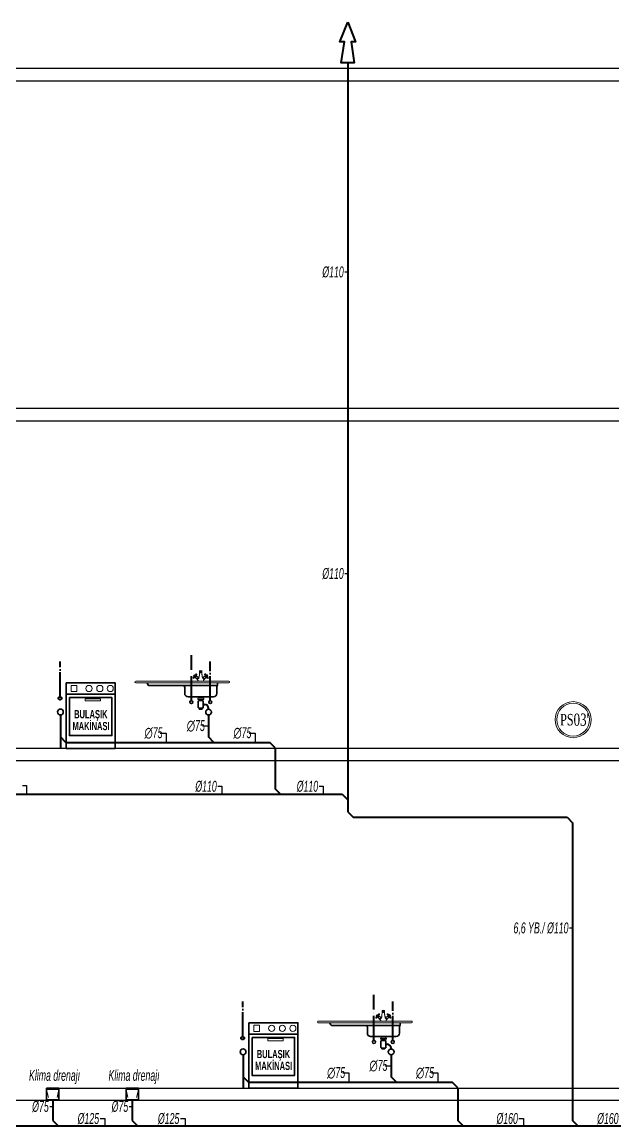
# Model space of a CAD drawing. Header units: centimetres. Extents: x 372964 to 529194, y 28783 to 59011.
# Drawn here: x 518925 to 520008, y 53418 to 55440 of the extents above; entities that cross this region are included whole.
import ezdxf
from ezdxf.enums import TextEntityAlignment as Align

# ---------------------------------------------------------------- set-up
doc = ezdxf.new("R2010")
doc.units = ezdxf.units.CM
doc.linetypes.add('SICAKSU1', pattern=[75, 60, -6, 0, -3, 0, -6])
doc.linetypes.add('SOGUKSU1', pattern=[72, 60, -6, 0, -6])
for name, color, linetype, lineweight in [('0-KRCN-MUTFAK-CİHAZ', 4, 'Continuous', 40), ('0-KRCN-SHT-02CIHAZ', 132, 'Continuous', 25), ('0-KRCN-SHT-EVYEBİRGÖZLÜ', 171, 'Continuous', 35), ('0-KRCN-SHT-MAKİNABULAŞIKÇAMAŞIR', 171, 'Continuous', 35), ('0-KRCN-SHT-PİSSU-BORU', 220, 'PISSU_LINE50', 40), ('0-KRCN-SHT-SICAKSU', 50, 'SICAKSU1', 40), ('0-KRCN-SHT-SOGUKSU', 141, 'SOGUKSU1', 40), ('0-KRCN-SHT-SÜZGEÇBANYO', 171, 'Continuous', 35), ('0-KRCN-SHT-YAZI-KOLADI-PİSSU', 1, 'Continuous', 35), ('0-KRCN-SHT-YAZI-ÇAP-PİSSU', 41, 'Continuous', 30)]:
    doc.layers.add(name, color=color, linetype=linetype, lineweight=lineweight)
doc.styles.add('CAP', font='ARIALNB.TTF')
doc.styles.add('MUF', font='isocpeur.ttf')
doc.styles.add('YAZI', font='times.ttf')
doc.styles.add('ÇAP-2', font='ARIALNBI.TTF')
doc.linetypes.add('PISSU_LINE50', pattern='A,50,-10,["C",MUF,S=10,R=0,X=1,Y=-5],0', length=60)

# ---------------------------------------------------------------- blocks, each defined once
blk = doc.blocks.new('*U61')
at = {"layer": '0-KRCN-SHT-EVYEBİRGÖZLÜ', "color": 120, "lineweight": 20}
for p, q in [((-1.3, 94.8), (-1.4, 93.6)), ((1.4, 94.8), (1.4, 93.6)), ((-79.4, 82), (34.4, 82)), ((-7.8, 87.2), (-8.2, 87.6)), ((-8.2, 87.6), (-8.2, 87.6)), ((-7.8, 87.2), (-7.3, 86.8)), ((-7.3, 86.8), (-7.3, 86.8)), ((-6.2, 89.2), (-6.7, 89.5)), ((-6.7, 89.5), (-6.7, 89.5)), ((-6.5, 86.9), (-6.1, 86.6)), ((-6.4, 86.3), (-4.9, 84.7)), ((-6.2, 89.2), (-5.7, 88.8)), ((-5.7, 88.8), (-5.7, 88.8)), ((-5.6, 88), (-5.3, 87.7)), ((-5, 88), (-3.1, 86.9)), ((-4.5, 84.4), (-4.9, 84.7)), ((-4.4, 84.3), (-4.5, 84.4)), ((-4.2, 84.1), (-4.3, 84.2)), ((-2.7, 86.7), (-3.1, 86.9)), ((-2.6, 86.6), (-2.7, 86.7)), ((2.9, 82), (-2.7, 82)), ((-2.2, 86.7), (-2.4, 86.5)), ((-1.2, 93.6), (-1.2, 93)), ((-1.2, 93.6), (-1.2, 93.6)), ((1.2, 93.6), (1.2, 93.6)), ((1.2, 93.6), (1.2, 93)), ((2.3, 86.7), (2.5, 86.5)), ((2.7, 86.6), (2.8, 86.7)), ((2.8, 86.7), (3.2, 87)), ((5.1, 88.1), (3.2, 87)), ((4.4, 84.1), (4.4, 84.2)), ((4.5, 84.3), (4.6, 84.4)), ((4.6, 84.4), (5, 84.8)), ((6.5, 86.3), (5, 84.8)), ((5.7, 88), (5.3, 87.8)), ((6.3, 89.2), (5.8, 88.8)), ((5.8, 88.8), (5.8, 88.8)), ((6.6, 86.9), (6.2, 86.6)), ((6.3, 89.2), (6.8, 89.6)), ((6.8, 89.6), (6.8, 89.6)), ((7.8, 87.2), (7.4, 86.9)), ((7.4, 86.9), (7.4, 86.9)), ((7.8, 87.2), (8.3, 87.6)), ((8.3, 87.6), (8.3, 87.6)), ((-79.4, 80), (34.4, 80)), ((-2.7, 61.2), (-2.9, 63.1)), ((2.9, 61.2), (-2.7, 61.2)), ((-1.8, 59.8), (-1.8, 58.3)), ((2, 59.8), (2, 58.3)), ((2.9, 61.2), (3.1, 63.1))]:
    blk.add_line(p, q, dxfattribs=at)
at = {"layer": '0-KRCN-SHT-EVYEBİRGÖZLÜ', "linetype": 'Continuous'}
for p, q in [((-65.4, 80), (-64.6, 77.9)), ((-21.5, 76.6), (-62.7, 76.6)), ((-21.5, 76.6), (20.4, 76.6)), ((-19.5, 74.6), (-19.5, 67.1)), ((19.7, 74.6), (19.7, 67.1)), ((20.4, 80), (20.4, 77)), ((-15.5, 63.1), (15.7, 63.1)), ((-1.8, 49.1), (-1.8, 47.9)), ((2, 47.9), (-1.8, 47.9)), ((2, 49.1), (2, 47.9))]:
    blk.add_line(p, q, dxfattribs=at)
at = {"layer": '0-KRCN-SHT-EVYEBİRGÖZLÜ', "color": 120, "lineweight": 20}
for points in [[(-2.2, 86), (-2, 86.9), (-1.8, 87.5), (-1.7, 88), (-1.7, 88.4), (-1.6, 88.7), (-1.6, 89), (-1.6, 89.3), (-1.6, 89.6), (-1.6, 90), (-1.6, 90.5), (-1.5, 91.1), (-1.5, 91.8), (-1.5, 92.5), (-1.4, 93.2), (-1.4, 94), (-1.3, 94.8)], [(2.3, 86), (2.1, 86.9), (1.9, 87.5), (1.8, 88), (1.8, 88.4), (1.7, 88.7), (1.7, 89), (1.7, 89.3), (1.7, 89.6), (1.6, 90), (1.6, 90.6), (1.6, 91.1), (1.6, 91.8), (1.5, 92.5), (1.5, 93.2), (1.4, 94), (1.4, 94.8)]]:
    blk.add_lwpolyline(points, dxfattribs=at)
for points in [[(-5.5, 87, -0.022357), (-5.8, 86.7, -0.030945), (-6, 86.5, -0.06719), (-6.3, 86.3, -0.279259), (-6.4, 86.3, -0.279259), (-6.4, 86.4, -0.06719), (-6.3, 86.7, -0.006273), (-6.3, 86.7)], [(-5.6, 87.1, -0.022357), (-5.8, 86.9, -0.030945), (-5.9, 86.7, -0.064807), (-6.1, 86.6, -0.279259), (-6.1, 86.6)], [(-5.3, 87.7, -0.279259), (-5.2, 87.7, -0.06719), (-5.3, 87.5, -0.030945), (-5.4, 87.3, -0.022357), (-5.6, 87.1)], [(-5.4, 87.8, -0.006992), (-5.3, 87.9, -0.06719), (-5.1, 88, -0.279259), (-5, 88, -0.279259), (-5, 88, -0.06719), (-5.1, 87.7, -0.030945), (-5.2, 87.4, -0.022357), (-5.5, 87)], [(-3.8, 85.7, -0.02231), (-4.2, 85.2, -0.030883), (-4.5, 84.9, -0.067083), (-4.8, 84.7, -0.198167), (-4.9, 84.7)], [(-3.4, 85.4, -0.021718), (-3.8, 84.9, -0.030097), (-4.1, 84.6, -0.065706), (-4.4, 84.4, -0.282456), (-4.5, 84.4, -0.02931), (-4.5, 84.4)], [(-3.2, 85.2, -0.021423), (-3.6, 84.8, -0.029703), (-3.9, 84.5, -0.065007), (-4.3, 84.3, -0.283952), (-4.4, 84.3)], [(-4.4, 84.3, 0.003674), (-4.4, 84.3, 0.279259), (-4.3, 84.2)], [(-4.2, 84.1, 0.06719), (-3.8, 84.3, 0.030945), (-3.5, 84.6, 0.022357), (-3.1, 85.1, 0.022357), (-2.7, 85.6, 0.030945), (-2.5, 86, 0.06719), (-2.4, 86.4, 0.279259), (-2.4, 86.5)], [(-3.1, 86.9, -0.159274), (-3.1, 86.9, -0.067083), (-3.2, 86.5, -0.030883), (-3.4, 86.1, -0.02231), (-3.8, 85.7)], [(-2.7, 86.7, -0.035922), (-2.7, 86.7, -0.282456), (-2.7, 86.6, -0.065706), (-2.8, 86.2, -0.030097), (-3, 85.8, -0.021718), (-3.4, 85.4)], [(-2.6, 86.6, -0.283952), (-2.5, 86.5, -0.065007), (-2.7, 86.1, -0.029703), (-2.9, 85.7, -0.021423), (-3.2, 85.2)], [(-2.6, 86.6, -0.003674), (-2.5, 86.6, -0.279259), (-2.4, 86.6)], [(0, 94.2, 0.043526), (-0.5, 94.2, 0.056893), (-1, 94.1, 0.099366), (-1.3, 93.8, 0.195773), (-1.4, 93.6, 0.195773), (-1.3, 93.4, 0.037242), (-1.2, 93.3)], [(0, 94.2, 0.043526), (-0.5, 94.1, 0.056893), (-0.8, 94, 0.099366), (-1.1, 93.8, 0.184554), (-1.2, 93.6)], [(0, 94.2, -0.043526), (0.5, 94.1, -0.056893), (0.9, 94, -0.099366), (1.2, 93.8, -0.184554), (1.2, 93.6)], [(0, 94.2, -0.043526), (0.6, 94.2, -0.056893), (1, 94.1, -0.099366), (1.4, 93.8, -0.195773), (1.4, 93.6, -0.195773), (1.4, 93.4, -0.037242), (1.2, 93.3)], [(0.5, 93.4, -0.049816), (0.8, 93.3, -0.099769), (1.1, 93.1, -0.194284), (1.1, 92.9, -0.194284), (1.1, 92.8, -0.099769), (0.8, 92.6, -0.057439), (0.5, 92.5, -0.044019), (0, 92.5)], [(2.4, 86.5, 0.200512), (2.4, 86.4, 0.06719), (2.6, 86, 0.030945), (2.8, 85.6, 0.022357), (3.2, 85.1, 0.022357), (3.6, 84.7, 0.030945), (3.9, 84.4, 0.06719), (4.3, 84.2, 0.279259), (4.4, 84.2)], [(2.7, 86.6, 0.003674), (2.6, 86.6, 0.279259), (2.5, 86.6)], [(2.7, 86.6, 0.283952), (2.6, 86.5, 0.065007), (2.8, 86.1, 0.029703), (3, 85.7, 0.021423), (3.3, 85.3)], [(2.8, 86.7, 0.035922), (2.8, 86.7, 0.282456), (2.8, 86.6, 0.065706), (2.9, 86.2, 0.030097), (3.1, 85.9, 0.021718), (3.5, 85.4)], [(3.2, 87, 0.159274), (3.2, 86.9, 0.067083), (3.3, 86.5, 0.030883), (3.5, 86.2, 0.02231), (3.9, 85.7)], [(3.3, 85.3, 0.021423), (3.7, 84.8, 0.029703), (4, 84.5, 0.065007), (4.4, 84.3, 0.283952), (4.5, 84.3)], [(3.5, 85.4, 0.021718), (3.9, 84.9, 0.030097), (4.2, 84.6, 0.065706), (4.5, 84.4, 0.282456), (4.6, 84.4, 0.02931), (4.6, 84.5)], [(3.9, 85.7, 0.02231), (4.3, 85.2, 0.030883), (4.6, 85, 0.067083), (4.9, 84.8, 0.198167), (5, 84.8)], [(4.5, 84.3, -0.003674), (4.5, 84.3, -0.279259), (4.5, 84.2)], [(5.5, 87.9, 0.006992), (5.4, 87.9, 0.06719), (5.2, 88.1, 0.279259), (5.1, 88.1, 0.279259), (5.1, 88, 0.06719), (5.2, 87.7, 0.030945), (5.3, 87.4, 0.022357), (5.6, 87.1)], [(5.3, 87.8, 0.279259), (5.3, 87.7, 0.06719), (5.4, 87.5, 0.030945), (5.5, 87.3, 0.022357), (5.7, 87.1)], [(5.6, 87.1, 0.022357), (5.9, 86.7, 0.030945), (6.1, 86.5, 0.06719), (6.4, 86.3, 0.279259), (6.5, 86.3, 0.279259), (6.5, 86.4, 0.06719), (6.4, 86.7, 0.006273), (6.4, 86.8)], [(5.7, 87.1, 0.022357), (5.9, 86.9, 0.030945), (6, 86.7, 0.064807), (6.2, 86.6, 0.279259), (6.2, 86.6)]]:
    blk.add_lwpolyline(points, format="xyb", dxfattribs=at)
for points in [[(0, 93.5, -0.046919), (0.5, 93.5, -0.06059), (0.9, 93.4, -0.101877), (1.2, 93.2, -0.18587), (1.2, 93, -0.18587), (1.2, 92.8, -0.101877), (0.9, 92.6, -0.06059), (0.5, 92.5, -0.046919), (0, 92.4, -0.046919), (-0.5, 92.4, -0.06059), (-0.8, 92.6, -0.101877), (-1.1, 92.8, -0.18587), (-1.2, 93, -0.18587), (-1.1, 93.1, -0.101877), (-0.8, 93.4, -0.06059), (-0.5, 93.5, -0.046919)], [(0, 92.5, -0.048311), (-0.4, 92.6, -0.062066), (-0.6, 92.7, -0.102741), (-0.9, 92.8, -0.182029), (-0.9, 93, -0.182029), (-0.9, 93.1, -0.102741), (-0.6, 93.3, -0.062066), (-0.4, 93.4, -0.048311), (0, 93.4, -0.048311), (0.4, 93.4, -0.062066), (0.7, 93.3, -0.102741), (0.9, 93.1, -0.182029), (1, 93, -0.182029), (0.9, 92.8, -0.102741), (0.7, 92.7, -0.062066), (0.4, 92.6, -0.048311)]]:
    blk.add_lwpolyline(points, format="xyb", close=True, dxfattribs=at)
blk.add_lwpolyline([(3.7, 61.2), (3.7, 59.8), (-3.5, 59.8), (-3.5, 61.2)], close=True, dxfattribs=at)
at = {"layer": '0-KRCN-SHT-EVYEBİRGÖZLÜ', "linetype": 'Continuous'}
blk.add_lwpolyline([(3.2, 57.3), (3.2, 50.1, -0.414214), (2.2, 49.1), (-2, 49.1, -0.414214), (-3, 50.1), (-3, 57.3, -0.414214), (-2, 58.3), (2.2, 58.3, -0.414214)], format="xyb", close=True, dxfattribs=at)
at = {"layer": '0-KRCN-SHT-EVYEBİRGÖZLÜ', "color": 120, "lineweight": 20}
for centre in [(-6.5, 87.8), (6.6, 87.9)]:
    blk.add_circle(centre, 0.708, dxfattribs=at)
at = {"layer": '0-KRCN-SHT-EVYEBİRGÖZLÜ'}
for centre, radius in [((-11.4, 56.5), 1.84), ((11.6, 56.5), 1.84), ((9.6, 44.3), 3.5)]:
    blk.add_circle(centre, radius, dxfattribs=at)
at = {"layer": '0-KRCN-SHT-EVYEBİRGÖZLÜ', "color": 120, "lineweight": 20}
for centre, radius, start, end in [((0, 93), 2.27, 54.5836, 125.4164), ((-1.2, 94.8), 0.101, 125.4164, 186.212), ((1.3, 94.8), 0.101, 353.788, 54.5836), ((-79.4, 81), 1, 90, 270), ((-8.5, 86.2), 0.708, 106.0858, 231.8092), ((-8.5, 86.2), 0.708, 231.8092, 357.5326), ((-9, 87.6), 0.81, 291.773, 356.1118), ((-7.4, 88.5), 1.19, 103.3712, 180.4062), ((-6.1, 87.5), 2.59, 156.6086, 162.3693), ((-8.5, 88.3), 0.126, 152.0732, 308.5175), ((-8.5, 88.2), 0.126, 196.1084, 299.965), ((-7.5, 88.6), 1.04, 100.042, 183.5765), ((-8.5, 88.5), 0.0506, 183.5765, 295.4521), ((-6.6, 88.7), 2.02, 198.4422, 214.4818), ((-7.3, 88.4), 1.24, 196.0361, 196.6193), ((-9.4, 90.1), 2.21, 295.8507, 347.3649), ((-9.3, 90), 2.04, 295.1764, 348.6023), ((-9.1, 89.9), 1.53, 295.4521, 348.1664), ((-8.7, 89.5), 0.581, 292.4823, 350.8474), ((-8.4, 89), 0.0101, 157.3707, 292.4823), ((-8.1, 89.4), 0.0101, 350.8474, 125.9591), ((-7, 86.1), 0.81, 107.5067, 174.6568), ((-6.1, 87.5), 2.59, 121.077, 127.1639), ((-7.7, 89.6), 0.0506, 348.1664, 100.042), ((-7.4, 89.6), 0.126, 339.4654, 126.023), ((-7.4, 89.6), 0.126, 343.6535, 89.6786), ((-6.8, 88), 0.607, 58.71, 224.9084), ((-6.6, 88.7), 2.02, 249.1367, 264.243), ((-7.4, 87.7), 2.02, 69.1367, 85.1762), ((-7.3, 88.4), 1.24, 86.9992, 87.5471), ((-7.9, 88.9), 2.54, 297.8982, 345.7203), ((-6.8, 86.7), 0.00506, 264.243, 297.8982), ((-6.9, 90.3), 0.81, 287.5067, 351.8455), ((-5.4, 90.2), 0.708, 51.8092, 177.5326), ((-4.9, 88.7), 0.81, 108.9617, 176.1118), ((-7.4, 87.7), 2.02, 19.3754, 34.3134), ((-5.5, 88.3), 0.00506, 345.7203, 19.3754), ((-5.4, 90.2), 0.708, 286.0858, 51.8092), ((-4.2, 84.3), 0.129, 216.0585, 242.6917), ((-4.2, 84.2), 0.0996, 238.6985, 298.2531), ((-7, 80.5), 4.55, 19.03, 51.9978), ((-3.4, 86.3), 1.31, 287.0579, 346.6638), ((-2.5, 86.4), 0.129, 39.4248, 66.058), ((2.5, 87.1), 0.506, 203.4542, 238.3414), ((3.5, 86.4), 1.31, 193.6454, 253.2513), ((2.6, 86.4), 0.167, 117.4792, 151.909), ((2.6, 86.4), 0.129, 114.2512, 140.8844), ((7.2, 80.6), 4.55, 128.3114, 161.4801), ((4.4, 84.3), 0.129, 297.6175, 324.2507), ((5.5, 90.2), 0.708, 128.5, 254.2234), ((5.5, 90.2), 0.708, 2.7766, 128.5), ((5, 88.8), 0.81, 4.1974, 71.3475), ((7.5, 87.7), 2.02, 145.9959, 160.9338), ((8, 89), 2.54, 194.589, 242.411), ((5.6, 88.4), 0.00506, 160.9338, 194.589), ((7, 90.4), 0.81, 188.4637, 252.8026), ((6.9, 88.1), 0.607, 315.4008, 121.5992), ((7.5, 87.7), 2.02, 95.133, 111.1726), ((6.6, 88.8), 2.02, 276.0662, 291.1726), ((6.9, 86.7), 0.00506, 242.411, 276.0662), ((7.4, 89.7), 0.126, 90.6306, 196.6558), ((7.4, 88.5), 1.24, 92.7621, 93.31), ((9.5, 90.1), 2.21, 192.9443, 244.4585), ((7.5, 89.7), 0.126, 54.2862, 200.8438), ((9.4, 90.1), 2.04, 191.7069, 245.1329), ((7.1, 86.1), 0.81, 5.6525, 72.8026), ((6.2, 87.6), 2.59, 53.1453, 59.2323), ((7.5, 88.5), 1.19, 359.903, 76.938), ((9.2, 89.9), 1.53, 192.1428, 244.8572), ((7.7, 89.6), 0.0506, 80.2672, 192.1428), ((7.6, 88.6), 1.04, 356.7328, 80.2672), ((8.6, 86.2), 0.708, 182.7766, 308.5), ((8.2, 89.5), 0.0101, 54.3502, 189.4618), ((8.7, 89.6), 0.581, 189.4618, 247.8269), ((6.6, 88.8), 2.02, 325.8274, 341.867), ((9.1, 87.7), 0.81, 184.1974, 248.5363), ((8.5, 89), 0.0101, 247.8269, 22.9385), ((8.6, 88.6), 0.0506, 244.8572, 356.7328), ((8.6, 88.3), 0.126, 231.7917, 28.2361), ((8.6, 88.3), 0.126, 240.3442, 344.2009), ((6.2, 87.6), 2.59, 17.9399, 23.7006), ((7.4, 88.5), 1.24, 343.69, 344.2732), ((8.6, 86.2), 0.708, 308.5, 74.2234), ((34.4, 81), 1, 270, 90)]:
    blk.add_arc(centre, radius, start, end, dxfattribs=at)
at = {"layer": '0-KRCN-SHT-EVYEBİRGÖZLÜ', "linetype": 'Continuous'}
for centre, radius, start, end in [((-62.7, 78.6), 2, 201.2748, 270), ((-21.5, 74.6), 2, 0, 90), ((21.7, 74.6), 2, 143.6404, 180), ((18.4, 77), 2, 323.6404, 0), ((-15.5, 67.1), 4, 180, 270), ((15.7, 67.1), 4, 270, 0)]:
    blk.add_arc(centre, radius, start, end, dxfattribs=at)
at = {"layer": '0-KRCN-SHT-PİSSU-BORU', "ltscale": 0.5}
for p, q in [((3.2, 53.7), (4.6, 53.7)), ((9.6, 47.8), (9.6, 48.7))]:
    blk.add_line(p, q, dxfattribs=at)
blk.add_arc((4.6, 48.7), 5, 0, 90, dxfattribs=at)
at = {"layer": '0-KRCN-SHT-SICAKSU', "ltscale": 0.5}
blk.add_line((-11.4, 58.3), (-11.4, 114), dxfattribs=at)
at = {"layer": '0-KRCN-SHT-SOGUKSU', "ltscale": 0.5}
blk.add_line((11.6, 58.3), (11.6, 106), dxfattribs=at)
blk = doc.blocks.new('0-MEK-SHT-ZKLN-MAKİNA BULAŞIK')
at = {"layer": '0-KRCN-SHT-MAKİNABULAŞIKÇAMAŞIR'}
blk.add_line((-30, 66.1), (30, 66.1), dxfattribs=at)
at = {"layer": '0-KRCN-SHT-MAKİNABULAŞIKÇAMAŞIR', "linetype": 'Continuous'}
for points in [[(-30, 80), (-30, 0), (30, 0), (30, 80)], [(-26, 62.1), (-26, 15.7), (26, 15.7), (26, 62.1)]]:
    blk.add_lwpolyline(points, close=True, dxfattribs=at)
at = {"layer": '0-KRCN-SHT-MAKİNABULAŞIKÇAMAŞIR', "color": 120, "linetype": 'Continuous', "lineweight": 20}
for points in [[(-23.8, 76.9), (-23.8, 69.3), (-16.9, 69.3), (-16.9, 76.9)], [(-6.6, 60.6), (-6.6, 57.9), (12.1, 57.9), (12.1, 60.6)]]:
    blk.add_lwpolyline(points, close=True, dxfattribs=at)
for centre in [(-2.1, 73.1), (11.2, 73.1), (23.9, 73.1)]:
    blk.add_circle(centre, 3.78, dxfattribs=at)
at = {"layer": '0-KRCN-SHT-MAKİNABULAŞIKÇAMAŞIR', "linetype": 'Continuous'}
blk.add_circle((-37, 44.4), 3.54, dxfattribs=at)
at = {"layer": '0-KRCN-SHT-PİSSU-BORU', "ltscale": 0.5}
blk.add_line((-37, 40.9), (-37, 0), dxfattribs=at)
at = {"layer": '0-KRCN-SHT-SOGUKSU', "ltscale": 0.5}
blk.add_line((-37.4, 63), (-37.4, 106), dxfattribs=at)
blk.add_circle((-37.4, 61.2), 1.84, dxfattribs=at)
at = {"layer": '0-KRCN-SHT-MAKİNABULAŞIKÇAMAŞIR', "color": 120, "linetype": 'Continuous', "lineweight": 20, "style": 'CAP', "width": 0.7}
for s, p in [('BULAŞIK', (0.2, 40.3)), ('MAKİNASI', (0.4, 28.4))]:
    blk.add_text(s, height=10, dxfattribs=at).set_placement(p, align=Align.MIDDLE)
blk = doc.blocks.new('A$C354C280E')
at = {"layer": '0-KRCN-SHT-YAZI-KOLADI-PİSSU', "color": 6, "lineweight": 20}
for radius in [22, 20]:
    blk.add_circle((0, 0), radius, dxfattribs=at)
at = {"layer": '0-KRCN-SHT-YAZI-KOLADI-PİSSU', "color": 6, "style": 'YAZI', "width": 0.7}
blk.add_text('PS', height=14, rotation=360, dxfattribs=at).set_placement((0.6, 0), align=Align.MIDDLE_RIGHT)
blk.add_attdef('99', text='', height=14, rotation=360, dxfattribs=at).set_placement((0.6, 0), align=Align.MIDDLE_LEFT)
blk = doc.blocks.new('*U62')
at = {"layer": '0-KRCN-SHT-EVYEBİRGÖZLÜ', "color": 120, "lineweight": 20}
for p, q in [((-1.3, 94.8), (-1.4, 93.6)), ((1.4, 94.8), (1.4, 93.6)), ((-79.4, 82), (34.4, 82)), ((-7.8, 87.2), (-8.2, 87.6)), ((-8.2, 87.6), (-8.2, 87.6)), ((-7.8, 87.2), (-7.3, 86.8)), ((-7.3, 86.8), (-7.3, 86.8)), ((-6.2, 89.2), (-6.7, 89.5)), ((-6.7, 89.5), (-6.7, 89.5)), ((-6.5, 86.9), (-6.1, 86.6)), ((-6.4, 86.3), (-4.9, 84.7)), ((-6.2, 89.2), (-5.7, 88.8)), ((-5.7, 88.8), (-5.7, 88.8)), ((-5.6, 88), (-5.3, 87.7)), ((-5, 88), (-3.1, 86.9)), ((-4.5, 84.4), (-4.9, 84.7)), ((-4.4, 84.3), (-4.5, 84.4)), ((-4.2, 84.1), (-4.3, 84.2)), ((-2.7, 86.7), (-3.1, 86.9)), ((-2.6, 86.6), (-2.7, 86.7)), ((2.9, 82), (-2.7, 82)), ((-2.2, 86.7), (-2.4, 86.5)), ((-1.2, 93.6), (-1.2, 93)), ((-1.2, 93.6), (-1.2, 93.6)), ((1.2, 93.6), (1.2, 93.6)), ((1.2, 93.6), (1.2, 93)), ((2.3, 86.7), (2.5, 86.5)), ((2.7, 86.6), (2.8, 86.7)), ((2.8, 86.7), (3.2, 87)), ((5.1, 88.1), (3.2, 87)), ((4.4, 84.1), (4.4, 84.2)), ((4.5, 84.3), (4.6, 84.4)), ((4.6, 84.4), (5, 84.8)), ((6.5, 86.3), (5, 84.8)), ((5.7, 88), (5.3, 87.8)), ((6.3, 89.2), (5.8, 88.8)), ((5.8, 88.8), (5.8, 88.8)), ((6.6, 86.9), (6.2, 86.6)), ((6.3, 89.2), (6.8, 89.6)), ((6.8, 89.6), (6.8, 89.6)), ((7.8, 87.2), (7.4, 86.9)), ((7.4, 86.9), (7.4, 86.9)), ((7.8, 87.2), (8.3, 87.6)), ((8.3, 87.6), (8.3, 87.6)), ((-79.4, 80), (34.4, 80)), ((-2.7, 61.2), (-2.9, 63.1)), ((2.9, 61.2), (-2.7, 61.2)), ((-1.8, 59.8), (-1.8, 58.3)), ((2, 59.8), (2, 58.3)), ((2.9, 61.2), (3.1, 63.1))]:
    blk.add_line(p, q, dxfattribs=at)
at = {"layer": '0-KRCN-SHT-EVYEBİRGÖZLÜ', "linetype": 'Continuous'}
for p, q in [((-65.4, 80), (-64.6, 77.9)), ((-21.5, 76.6), (-62.7, 76.6)), ((-21.5, 76.6), (20.4, 76.6)), ((-19.5, 74.6), (-19.5, 67.1)), ((19.7, 74.6), (19.7, 67.1)), ((20.4, 80), (20.4, 77)), ((-15.5, 63.1), (15.7, 63.1)), ((-1.8, 49.1), (-1.8, 47.9)), ((2, 47.9), (-1.8, 47.9)), ((2, 49.1), (2, 47.9))]:
    blk.add_line(p, q, dxfattribs=at)
at = {"layer": '0-KRCN-SHT-EVYEBİRGÖZLÜ', "color": 120, "lineweight": 20}
for points in [[(-2.2, 86), (-2, 86.9), (-1.8, 87.5), (-1.7, 88), (-1.7, 88.4), (-1.6, 88.7), (-1.6, 89), (-1.6, 89.3), (-1.6, 89.6), (-1.6, 90), (-1.6, 90.5), (-1.5, 91.1), (-1.5, 91.8), (-1.5, 92.5), (-1.4, 93.2), (-1.4, 94), (-1.3, 94.8)], [(2.3, 86), (2.1, 86.9), (1.9, 87.5), (1.8, 88), (1.8, 88.4), (1.7, 88.7), (1.7, 89), (1.7, 89.3), (1.7, 89.6), (1.6, 90), (1.6, 90.6), (1.6, 91.1), (1.6, 91.8), (1.5, 92.5), (1.5, 93.2), (1.4, 94), (1.4, 94.8)]]:
    blk.add_lwpolyline(points, dxfattribs=at)
for points in [[(-5.5, 87, -0.022357), (-5.8, 86.7, -0.030945), (-6, 86.5, -0.06719), (-6.3, 86.3, -0.279259), (-6.4, 86.3, -0.279259), (-6.4, 86.4, -0.06719), (-6.3, 86.7, -0.006273), (-6.3, 86.7)], [(-5.6, 87.1, -0.022357), (-5.8, 86.9, -0.030945), (-5.9, 86.7, -0.064807), (-6.1, 86.6, -0.279259), (-6.1, 86.6)], [(-5.3, 87.7, -0.279259), (-5.2, 87.7, -0.06719), (-5.3, 87.5, -0.030945), (-5.4, 87.3, -0.022357), (-5.6, 87.1)], [(-5.4, 87.8, -0.006992), (-5.3, 87.9, -0.06719), (-5.1, 88, -0.279259), (-5, 88, -0.279259), (-5, 88, -0.06719), (-5.1, 87.7, -0.030945), (-5.2, 87.4, -0.022357), (-5.5, 87)], [(-3.8, 85.7, -0.02231), (-4.2, 85.2, -0.030883), (-4.5, 84.9, -0.067083), (-4.8, 84.7, -0.198167), (-4.9, 84.7)], [(-3.4, 85.4, -0.021718), (-3.8, 84.9, -0.030097), (-4.1, 84.6, -0.065706), (-4.4, 84.4, -0.282456), (-4.5, 84.4, -0.02931), (-4.5, 84.4)], [(-3.2, 85.2, -0.021423), (-3.6, 84.8, -0.029703), (-3.9, 84.5, -0.065007), (-4.3, 84.3, -0.283952), (-4.4, 84.3)], [(-4.4, 84.3, 0.003674), (-4.4, 84.3, 0.279259), (-4.3, 84.2)], [(-4.2, 84.1, 0.06719), (-3.8, 84.3, 0.030945), (-3.5, 84.6, 0.022357), (-3.1, 85.1, 0.022357), (-2.7, 85.6, 0.030945), (-2.5, 86, 0.06719), (-2.4, 86.4, 0.279259), (-2.4, 86.5)], [(-3.1, 86.9, -0.159274), (-3.1, 86.9, -0.067083), (-3.2, 86.5, -0.030883), (-3.4, 86.1, -0.02231), (-3.8, 85.7)], [(-2.7, 86.7, -0.035922), (-2.7, 86.7, -0.282456), (-2.7, 86.6, -0.065706), (-2.8, 86.2, -0.030097), (-3, 85.8, -0.021718), (-3.4, 85.4)], [(-2.6, 86.6, -0.283952), (-2.5, 86.5, -0.065007), (-2.7, 86.1, -0.029703), (-2.9, 85.7, -0.021423), (-3.2, 85.2)], [(-2.6, 86.6, -0.003674), (-2.5, 86.6, -0.279259), (-2.4, 86.6)], [(0, 94.2, 0.043526), (-0.5, 94.2, 0.056893), (-1, 94.1, 0.099366), (-1.3, 93.8, 0.195773), (-1.4, 93.6, 0.195773), (-1.3, 93.4, 0.037242), (-1.2, 93.3)], [(0, 94.2, 0.043526), (-0.5, 94.1, 0.056893), (-0.8, 94, 0.099366), (-1.1, 93.8, 0.184554), (-1.2, 93.6)], [(0, 94.2, -0.043526), (0.5, 94.1, -0.056893), (0.9, 94, -0.099366), (1.2, 93.8, -0.184554), (1.2, 93.6)], [(0, 94.2, -0.043526), (0.6, 94.2, -0.056893), (1, 94.1, -0.099366), (1.4, 93.8, -0.195773), (1.4, 93.6, -0.195773), (1.4, 93.4, -0.037242), (1.2, 93.3)], [(0.5, 93.4, -0.049816), (0.8, 93.3, -0.099769), (1.1, 93.1, -0.194284), (1.1, 92.9, -0.194284), (1.1, 92.8, -0.099769), (0.8, 92.6, -0.057439), (0.5, 92.5, -0.044019), (0, 92.5)], [(2.4, 86.5, 0.200512), (2.4, 86.4, 0.06719), (2.6, 86, 0.030945), (2.8, 85.6, 0.022357), (3.2, 85.1, 0.022357), (3.6, 84.7, 0.030945), (3.9, 84.4, 0.06719), (4.3, 84.2, 0.279259), (4.4, 84.2)], [(2.7, 86.6, 0.003674), (2.6, 86.6, 0.279259), (2.5, 86.6)], [(2.7, 86.6, 0.283952), (2.6, 86.5, 0.065007), (2.8, 86.1, 0.029703), (3, 85.7, 0.021423), (3.3, 85.3)], [(2.8, 86.7, 0.035922), (2.8, 86.7, 0.282456), (2.8, 86.6, 0.065706), (2.9, 86.2, 0.030097), (3.1, 85.9, 0.021718), (3.5, 85.4)], [(3.2, 87, 0.159274), (3.2, 86.9, 0.067083), (3.3, 86.5, 0.030883), (3.5, 86.2, 0.02231), (3.9, 85.7)], [(3.3, 85.3, 0.021423), (3.7, 84.8, 0.029703), (4, 84.5, 0.065007), (4.4, 84.3, 0.283952), (4.5, 84.3)], [(3.5, 85.4, 0.021718), (3.9, 84.9, 0.030097), (4.2, 84.6, 0.065706), (4.5, 84.4, 0.282456), (4.6, 84.4, 0.02931), (4.6, 84.5)], [(3.9, 85.7, 0.02231), (4.3, 85.2, 0.030883), (4.6, 85, 0.067083), (4.9, 84.8, 0.198167), (5, 84.8)], [(4.5, 84.3, -0.003674), (4.5, 84.3, -0.279259), (4.5, 84.2)], [(5.5, 87.9, 0.006992), (5.4, 87.9, 0.06719), (5.2, 88.1, 0.279259), (5.1, 88.1, 0.279259), (5.1, 88, 0.06719), (5.2, 87.7, 0.030945), (5.3, 87.4, 0.022357), (5.6, 87.1)], [(5.3, 87.8, 0.279259), (5.3, 87.7, 0.06719), (5.4, 87.5, 0.030945), (5.5, 87.3, 0.022357), (5.7, 87.1)], [(5.6, 87.1, 0.022357), (5.9, 86.7, 0.030945), (6.1, 86.5, 0.06719), (6.4, 86.3, 0.279259), (6.5, 86.3, 0.279259), (6.5, 86.4, 0.06719), (6.4, 86.7, 0.006273), (6.4, 86.8)], [(5.7, 87.1, 0.022357), (5.9, 86.9, 0.030945), (6, 86.7, 0.064807), (6.2, 86.6, 0.279259), (6.2, 86.6)]]:
    blk.add_lwpolyline(points, format="xyb", dxfattribs=at)
for points in [[(0, 93.5, -0.046919), (0.5, 93.5, -0.06059), (0.9, 93.4, -0.101877), (1.2, 93.2, -0.18587), (1.2, 93, -0.18587), (1.2, 92.8, -0.101877), (0.9, 92.6, -0.06059), (0.5, 92.5, -0.046919), (0, 92.4, -0.046919), (-0.5, 92.4, -0.06059), (-0.8, 92.6, -0.101877), (-1.1, 92.8, -0.18587), (-1.2, 93, -0.18587), (-1.1, 93.1, -0.101877), (-0.8, 93.4, -0.06059), (-0.5, 93.5, -0.046919)], [(0, 92.5, -0.048311), (-0.4, 92.6, -0.062066), (-0.6, 92.7, -0.102741), (-0.9, 92.8, -0.182029), (-0.9, 93, -0.182029), (-0.9, 93.1, -0.102741), (-0.6, 93.3, -0.062066), (-0.4, 93.4, -0.048311), (0, 93.4, -0.048311), (0.4, 93.4, -0.062066), (0.7, 93.3, -0.102741), (0.9, 93.1, -0.182029), (1, 93, -0.182029), (0.9, 92.8, -0.102741), (0.7, 92.7, -0.062066), (0.4, 92.6, -0.048311)]]:
    blk.add_lwpolyline(points, format="xyb", close=True, dxfattribs=at)
blk.add_lwpolyline([(3.7, 61.2), (3.7, 59.8), (-3.5, 59.8), (-3.5, 61.2)], close=True, dxfattribs=at)
at = {"layer": '0-KRCN-SHT-EVYEBİRGÖZLÜ', "linetype": 'Continuous'}
blk.add_lwpolyline([(3.2, 57.3), (3.2, 50.1, -0.414214), (2.2, 49.1), (-2, 49.1, -0.414214), (-3, 50.1), (-3, 57.3, -0.414214), (-2, 58.3), (2.2, 58.3, -0.414214)], format="xyb", close=True, dxfattribs=at)
at = {"layer": '0-KRCN-SHT-EVYEBİRGÖZLÜ', "color": 120, "lineweight": 20}
for centre in [(-6.5, 87.8), (6.6, 87.9)]:
    blk.add_circle(centre, 0.708, dxfattribs=at)
at = {"layer": '0-KRCN-SHT-EVYEBİRGÖZLÜ'}
for centre, radius in [((-11.4, 56.5), 1.84), ((11.6, 56.5), 1.84), ((9.6, 44.3), 3.5)]:
    blk.add_circle(centre, radius, dxfattribs=at)
at = {"layer": '0-KRCN-SHT-EVYEBİRGÖZLÜ', "color": 120, "lineweight": 20}
for centre, radius, start, end in [((0, 93), 2.27, 54.5836, 125.4164), ((-1.2, 94.8), 0.101, 125.4164, 186.212), ((1.3, 94.8), 0.101, 353.788, 54.5836), ((-79.4, 81), 1, 90, 270), ((-8.5, 86.2), 0.708, 106.0858, 231.8092), ((-8.5, 86.2), 0.708, 231.8092, 357.5326), ((-9, 87.6), 0.81, 291.773, 356.1118), ((-7.4, 88.5), 1.19, 103.3712, 180.4062), ((-6.1, 87.5), 2.59, 156.6086, 162.3693), ((-8.5, 88.3), 0.126, 152.0732, 308.5175), ((-8.5, 88.2), 0.126, 196.1084, 299.965), ((-7.5, 88.6), 1.04, 100.042, 183.5765), ((-8.5, 88.5), 0.0506, 183.5765, 295.4521), ((-6.6, 88.7), 2.02, 198.4422, 214.4818), ((-7.3, 88.4), 1.24, 196.0361, 196.6193), ((-9.4, 90.1), 2.21, 295.8507, 347.3649), ((-9.3, 90), 2.04, 295.1764, 348.6023), ((-9.1, 89.9), 1.53, 295.4521, 348.1664), ((-8.7, 89.5), 0.581, 292.4823, 350.8474), ((-8.4, 89), 0.0101, 157.3707, 292.4823), ((-8.1, 89.4), 0.0101, 350.8474, 125.9591), ((-7, 86.1), 0.81, 107.5067, 174.6568), ((-6.1, 87.5), 2.59, 121.077, 127.1639), ((-7.7, 89.6), 0.0506, 348.1664, 100.042), ((-7.4, 89.6), 0.126, 339.4654, 126.023), ((-7.4, 89.6), 0.126, 343.6535, 89.6786), ((-6.8, 88), 0.607, 58.71, 224.9084), ((-6.6, 88.7), 2.02, 249.1367, 264.243), ((-7.4, 87.7), 2.02, 69.1367, 85.1762), ((-7.3, 88.4), 1.24, 86.9992, 87.5471), ((-7.9, 88.9), 2.54, 297.8982, 345.7203), ((-6.8, 86.7), 0.00506, 264.243, 297.8982), ((-6.9, 90.3), 0.81, 287.5067, 351.8455), ((-5.4, 90.2), 0.708, 51.8092, 177.5326), ((-4.9, 88.7), 0.81, 108.9617, 176.1118), ((-7.4, 87.7), 2.02, 19.3754, 34.3134), ((-5.5, 88.3), 0.00506, 345.7203, 19.3754), ((-5.4, 90.2), 0.708, 286.0858, 51.8092), ((-4.2, 84.3), 0.129, 216.0585, 242.6917), ((-4.2, 84.2), 0.0996, 238.6985, 298.2531), ((-7, 80.5), 4.55, 19.03, 51.9978), ((-3.4, 86.3), 1.31, 287.0579, 346.6638), ((-2.5, 86.4), 0.129, 39.4248, 66.058), ((2.5, 87.1), 0.506, 203.4542, 238.3414), ((3.5, 86.4), 1.31, 193.6454, 253.2513), ((2.6, 86.4), 0.167, 117.4792, 151.909), ((2.6, 86.4), 0.129, 114.2512, 140.8844), ((7.2, 80.6), 4.55, 128.3114, 161.4801), ((4.4, 84.3), 0.129, 297.6175, 324.2507), ((5.5, 90.2), 0.708, 128.5, 254.2234), ((5.5, 90.2), 0.708, 2.7766, 128.5), ((5, 88.8), 0.81, 4.1974, 71.3475), ((7.5, 87.7), 2.02, 145.9959, 160.9338), ((8, 89), 2.54, 194.589, 242.411), ((5.6, 88.4), 0.00506, 160.9338, 194.589), ((7, 90.4), 0.81, 188.4637, 252.8026), ((6.9, 88.1), 0.607, 315.4008, 121.5992), ((7.5, 87.7), 2.02, 95.133, 111.1726), ((6.6, 88.8), 2.02, 276.0662, 291.1726), ((6.9, 86.7), 0.00506, 242.411, 276.0662), ((7.4, 89.7), 0.126, 90.6306, 196.6558), ((7.4, 88.5), 1.24, 92.7621, 93.31), ((9.5, 90.1), 2.21, 192.9443, 244.4585), ((7.5, 89.7), 0.126, 54.2862, 200.8438), ((9.4, 90.1), 2.04, 191.7069, 245.1329), ((7.1, 86.1), 0.81, 5.6525, 72.8026), ((6.2, 87.6), 2.59, 53.1453, 59.2323), ((7.5, 88.5), 1.19, 359.903, 76.938), ((9.2, 89.9), 1.53, 192.1428, 244.8572), ((7.7, 89.6), 0.0506, 80.2672, 192.1428), ((7.6, 88.6), 1.04, 356.7328, 80.2672), ((8.6, 86.2), 0.708, 182.7766, 308.5), ((8.2, 89.5), 0.0101, 54.3502, 189.4618), ((8.7, 89.6), 0.581, 189.4618, 247.8269), ((6.6, 88.8), 2.02, 325.8274, 341.867), ((9.1, 87.7), 0.81, 184.1974, 248.5363), ((8.5, 89), 0.0101, 247.8269, 22.9385), ((8.6, 88.6), 0.0506, 244.8572, 356.7328), ((8.6, 88.3), 0.126, 231.7917, 28.2361), ((8.6, 88.3), 0.126, 240.3442, 344.2009), ((6.2, 87.6), 2.59, 17.9399, 23.7006), ((7.4, 88.5), 1.24, 343.69, 344.2732), ((8.6, 86.2), 0.708, 308.5, 74.2234), ((34.4, 81), 1, 270, 90)]:
    blk.add_arc(centre, radius, start, end, dxfattribs=at)
at = {"layer": '0-KRCN-SHT-EVYEBİRGÖZLÜ', "linetype": 'Continuous'}
for centre, radius, start, end in [((-62.7, 78.6), 2, 201.2748, 270), ((-21.5, 74.6), 2, 0, 90), ((21.7, 74.6), 2, 143.6404, 180), ((18.4, 77), 2, 323.6404, 0), ((-15.5, 67.1), 4, 180, 270), ((15.7, 67.1), 4, 270, 0)]:
    blk.add_arc(centre, radius, start, end, dxfattribs=at)
at = {"layer": '0-KRCN-SHT-PİSSU-BORU', "ltscale": 0.5}
for p, q in [((3.2, 53.7), (4.6, 53.7)), ((9.6, 47.8), (9.6, 48.7))]:
    blk.add_line(p, q, dxfattribs=at)
blk.add_arc((4.6, 48.7), 5, 0, 90, dxfattribs=at)
at = {"layer": '0-KRCN-SHT-SICAKSU', "ltscale": 0.5}
blk.add_line((-11.4, 58.3), (-11.4, 114), dxfattribs=at)
at = {"layer": '0-KRCN-SHT-SOGUKSU', "ltscale": 0.5}
blk.add_line((11.6, 58.3), (11.6, 106), dxfattribs=at)
blk = doc.blocks.new('0-MEK-SHT-ZKLN-SÜZGEÇ BANYO')
at = {"layer": '0-KRCN-SHT-SÜZGEÇBANYO', "color": 120, "lineweight": 20}
for p, q in [((-7.5, -1.7), (-5.2, -11.4)), ((-7.5, -1.7), (7.5, -1.7)), ((5.3, -11.4), (7.5, -1.7))]:
    blk.add_line(p, q, dxfattribs=at)
at = {"layer": '0-KRCN-SHT-SÜZGEÇBANYO'}
blk.add_lwpolyline([(-7.5, 0), (-7.5, -14), (7.5, -14), (7.5, 0)], close=True, dxfattribs=at)

msp = doc.modelspace()

# ---------------------------------------------------------------- linework, layer by layer
at = {"layer": '0-KRCN-SHT-02CIHAZ', "color": 8}
for p, q in [((526797.687, 55354.611), (503312.649, 55354.611)), ((503312.649, 55332.111), (526797.687, 55332.111)), ((526797.687, 54732.111), (503312.649, 54732.111)), ((503312.649, 54709.611), (526797.687, 54709.611)), ((526797.687, 54109.611), (516666.616, 54109.611)), ((503312.649, 54087.111), (526797.687, 54087.111)), ((518992.522, 53487.111), (519115.744, 53487.111)), ((519138.244, 53487.111), (520094.178, 53487.111)), ((519886.292, 53487.111), (525496.666, 53487.111)), ((526797.687, 53464.611), (503312.649, 53464.611))]:
    msp.add_line(p, q, dxfattribs=at)
at = {"layer": '0-KRCN-SHT-PİSSU-BORU'}
for p, q in [((519522.017, 55365.143), (519522.017, 53993.367)), ((519266.899, 54170.785), (519266.899, 54130.568)), ((519005.407, 54120.568), (518995.407, 54130.568)), ((519276.899, 54120.568), (519266.899, 54130.568)), ((519005.407, 54120.568), (519378.932, 54120.568)), ((519388.932, 54110.568), (519378.932, 54120.568)), ((519388.932, 54110.568), (519388.932, 54035.542)), ((518237.219, 54025.542), (519512.017, 54025.542)), ((519398.932, 54025.542), (519388.932, 54035.542)), ((519512.017, 54025.542), (519522.017, 54015.542)), ((519522.017, 53993.367), (519532.017, 53983.367)), ((519532.017, 53983.367), (519923.96, 53983.367)), ((519923.96, 53983.367), (519933.96, 53973.367)), ((519933.96, 53973.367), (519933.96, 53428.042)), ((519601.62, 53548.285), (519601.62, 53508.068)), ((519340.128, 53498.068), (519330.128, 53508.068)), ((519611.62, 53498.068), (519601.62, 53508.068)), ((519340.128, 53498.068), (519713.654, 53498.068)), ((519723.654, 53488.068), (519713.654, 53498.068)), ((519723.654, 53488.068), (519723.654, 53428.042)), ((518981.272, 53466.111), (518981.272, 53428.042)), ((519126.994, 53466.111), (519126.994, 53428.042)), ((517084.964, 53418.042), (521164.318, 53418.042)), ((518981.272, 53428.042), (518991.272, 53418.042)), ((519126.994, 53428.042), (519136.994, 53418.042)), ((519733.654, 53418.042), (519723.654, 53428.042)), ((519943.96, 53418.042), (519933.96, 53428.042))]:
    msp.add_line(p, q, dxfattribs=at)
at = {"layer": '0-KRCN-SHT-PİSSU-BORU', "linetype": 'ByBlock'}
msp.add_lwpolyline([(519521.996, 55439.915), (519536.42, 55403.496), (519528.479, 55403.508), (519533.933, 55365.143), (519510.102, 55365.143), (519515.827, 55403.51), (519507.572, 55403.496), (519521.996, 55439.915)], dxfattribs=at)
at = {"layer": '0-KRCN-SHT-YAZI-ÇAP-PİSSU', "linetype": 'Continuous'}
for p, q in [((519516.671, 54982.353), (519522.017, 54982.353)), ((519516.671, 54429.966), (519522.017, 54429.966)), ((519255.809, 54150.676), (519266.899, 54150.676)), ((519178.215, 54137.659), (519189.306, 54137.659)), ((519189.306, 54137.659), (519189.306, 54120.568)), ((519341.129, 54137.659), (519352.219, 54137.659)), ((519352.219, 54137.659), (519352.219, 54120.568)), ((518926.187, 54041.548), (518933.499, 54041.548)), ((518933.499, 54041.548), (518933.499, 54025.542)), ((519283.923, 54040.158), (519291.219, 54040.158)), ((519291.219, 54040.158), (519291.219, 54025.542)), ((519469.765, 54040.158), (519477.061, 54040.158)), ((519477.061, 54040.158), (519477.061, 54025.542)), ((519928.614, 53780.792), (519933.96, 53780.792)), ((519590.53, 53528.176), (519601.62, 53528.176)), ((519512.937, 53515.159), (519524.027, 53515.159)), ((519524.027, 53515.159), (519524.027, 53498.068)), ((519675.85, 53515.159), (519686.94, 53515.159)), ((519686.94, 53515.159), (519686.94, 53498.068)), ((518975.926, 53453.883), (518981.272, 53453.883)), ((519121.648, 53453.883), (519126.994, 53453.883)), ((519068.25, 53431.676), (519076.688, 53431.676)), ((519076.688, 53431.676), (519076.688, 53418.042)), ((519215.341, 53431.676), (519223.778, 53431.676)), ((519223.778, 53431.676), (519223.778, 53418.042)), ((519835.892, 53431.676), (519844.33, 53431.676)), ((519844.33, 53431.676), (519844.33, 53418.042))]:
    msp.add_line(p, q, dxfattribs=at)

# ---------------------------------------------------------------- block references
at = {"layer": '0-KRCN-MUTFAK-CİHAZ', "linetype": 'Continuous', "xscale": 1.5, "yscale": 1.5, "zscale": 1.5}
for p in [(519050.854, 54109.611), (519385.576, 53487.111)]:
    msp.add_blockref('0-MEK-SHT-ZKLN-MAKİNA BULAŞIK', p, dxfattribs=at)
at = {"layer": '0-KRCN-SHT-EVYEBİRGÖZLÜ', "xscale": 1.5, "yscale": 1.5, "zscale": 1.5}
for name, p in [('*U61', (519252.501, 54109.611)), ('*U62', (519587.222, 53487.111))]:
    msp.add_blockref(name, p, dxfattribs=at)
at = {"layer": '0-KRCN-SHT-SÜZGEÇBANYO', "xscale": 1.5, "yscale": 1.5, "zscale": 1.5}
for p in [(518981.272, 53487.111), (519126.994, 53487.111)]:
    msp.add_blockref('0-MEK-SHT-ZKLN-SÜZGEÇ BANYO', p, dxfattribs=at)
at = {"layer": '0-KRCN-SHT-YAZI-KOLADI-PİSSU', "color": 6, "lineweight": 20}
ref = msp.add_blockref('A$C354C280E', (519935.105, 54162.181), dxfattribs=dict(at, xscale=1.5, yscale=1.5, zscale=1.5))
ref.add_attrib('99', "03'", dxfattribs={"color": 6, "height": 22.5, "style": 'YAZI', "width": 0.7}).set_placement((519936.009, 54162.181), align=Align.MIDDLE_LEFT)

# ---------------------------------------------------------------- texts
at = {"layer": '0-KRCN-SHT-YAZI-ÇAP-PİSSU', "linetype": 'Continuous', "style": 'ÇAP-2', "width": 0.7}
for s, p in [('Ø110', (519514.676, 54982.307)), ('Ø110', (519514.676, 54429.92)), ('%%C110', (519281.928, 54040.204)), ('%%C110', (519467.769, 54040.204)), ('6,6 YB./ Ø110', (519926.619, 53780.746)), ('%%C75', (518973.931, 53453.837)), ('%%C75', (519119.652, 53453.837)), ('%%C125', (519066.255, 53431.722)), ('%%C125', (519213.345, 53431.722)), ('%%C160', (519833.897, 53431.722)), ('%%C160', (520018.448, 53431.722))]:
    msp.add_text(s, height=20, dxfattribs=at).set_placement(p, align=Align.MIDDLE_RIGHT)
for s, p in [('∅75', (519149.47, 54128.317)), ('∅75', (519227.063, 54141.334)), ('∅75', (519312.383, 54128.317)), ('∅75', (519561.784, 53518.834)), ('Klima drenajı', (518937.85, 53500.663)), ('Klima drenajı', (519083.572, 53500.663)), ('∅75', (519484.191, 53505.817)), ('∅75', (519647.104, 53505.817))]:
    msp.add_text(s, height=20, dxfattribs=at).set_placement(p)

doc.saveas('drawing.dxf')
